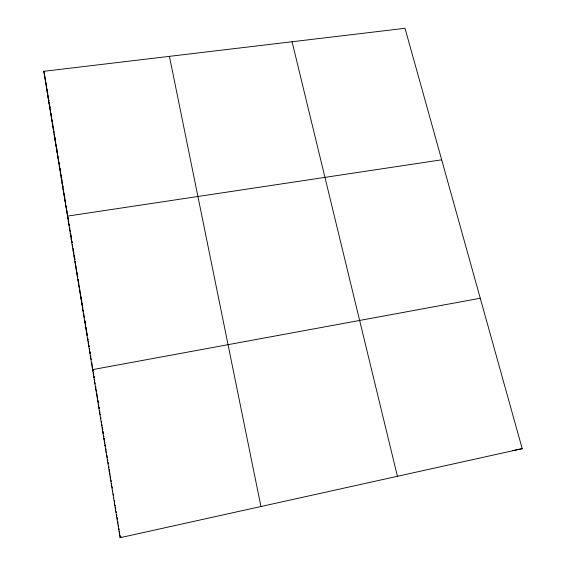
<?xml version="1.0" encoding="UTF-8"?>
<svg xmlns="http://www.w3.org/2000/svg" width="566" height="566" viewBox="0 0 566 566"><rect width="100%" height="100%" fill="white"/><g stroke="black" fill="none" stroke-linecap="round" stroke-linejoin="round"><path stroke-width="0.85" d="M120.077 537.7L522.206 448.675L405.015 28.3L43.794 71.309L120.077 537.7L120.53 537.403M120.799 537.219L121.315 536.879M512.619 450.564L514.105 450.274M514.848 450.126L517.105 449.68M517.961 449.517L522.206 448.675M480.265 298.24L92.583 369.619L93.043 371.048M441.678 159.81L67.481 216.12L68.274 219.41M115.683 510.808L116.32 512.64M114.594 504.15L115.245 506.068M113.504 497.507L113.907 497.889M112.422 490.899L112.839 491.366M111.346 484.305L111.778 484.871L111.516 483.251M110.271 477.739L110.717 478.397L110.32 475.978M109.203 471.195L109.663 471.952M106.012 451.71L106.521 452.736M104.958 445.258L105.481 446.376L105.219 444.791M103.911 438.834L104.441 440.037L104.179 438.459M102.856 432.431L103.408 433.726M99.736 413.35L100.331 414.913M98.71 407.039L99.312 408.68L99.057 407.131M97.677 400.749L98.293 402.476M96.652 394.474L97.069 395.691M95.633 388.226L96.524 391.672M94.614 382L95.265 383.989M93.595 375.803L94.267 377.869L93.977 376.128M91.579 363.457L92.039 364.943M90.574 357.316L91.282 359.636M89.577 351.196L90.291 353.594L90.015 351.875M88.579 345.104L89.067 346.753M87.581 339.027L87.956 340.308M86.591 332.971L87.348 335.61L86.513 330.502M85.608 326.936L86.379 329.653L85.961 327.113M84.624 320.922L85.211 323.023M83.641 314.929L84.433 317.802M82.664 308.958L83.471 311.908L83.195 310.232M81.695 303.008L82.303 305.279M80.719 297.079L81.554 300.178M79.756 291.165L80.598 294.341L80.322 292.686M78.794 285.278L79.431 287.719M77.832 279.406L78.483 281.903M76.877 273.555L77.754 276.958L77.478 275.309M75.922 267.725L76.629 270.506M74.967 261.909L75.511 264.039M74.026 256.122L74.931 259.744L74.67 258.11M73.078 250.349L73.813 253.299M72.137 244.597L72.696 246.854M71.203 238.866L72.144 242.701L71.882 241.088M70.262 233.15L71.033 236.27M292.077 41.75L397.424 476.303M68.408 221.78L69.385 225.82L69.123 224.228M69.335 227.454L70.297 231.43M68.762 221.448L68.465 220.238L68.727 221.83M66.562 210.524L67.566 214.712L67.304 213.134M64.743 199.395L65.762 203.71M65.656 204.949L66.463 208.352M63.838 193.855L64.871 198.242L64.489 195.9M62.034 182.832L63.088 187.346L62.833 185.797M62.932 188.337L63.625 191.301M61.135 177.349L62.019 181.162M59.352 166.432L60.251 170.359M60.244 171.88L61.312 176.528L61.064 174.986M57.576 155.586L58.496 159.619M58.468 160.999L59.557 165.774M55.815 144.811L56.94 149.778L56.565 147.507M56.699 150.195L58.057 156.619M54.067 134.107L55.206 139.194L54.838 136.944M54.937 139.455L56.317 145.993M52.327 123.473L53.487 128.68L53.197 126.94M53.197 128.786L53.961 132.218M50.6 112.91L51.775 118.237L51.492 116.504M51.464 118.181L52.298 121.945M48.025 97.182L48.888 101.116M48.881 102.411L50.077 107.858L49.794 106.132M49.737 107.646L50.586 111.502M45.478 81.61L46.709 87.291L46.433 85.593M46.327 86.782L47.551 92.407M47.176 91.975L48.386 97.543L48.11 95.831M43.794 71.309L45.047 77.103M44.636 76.452L45.521 80.549M169.432 56.352L260.947 506.513M45.322 78.801L45.598 80.492M45.874 82.19L46.157 83.888M46.992 88.996L47.827 94.119M48.669 99.255L48.952 100.974M49.228 102.694L49.511 104.413M50.36 109.585L50.643 111.311M50.926 113.037L51.209 114.771M52.058 119.978L52.348 121.711M52.631 123.452L52.914 125.199M53.728 130.18L54.095 132.43M54.343 133.93L54.591 135.437M55.454 140.708L55.701 142.215M57.06 150.535L57.435 152.813M58.305 158.14L58.553 159.662M58.928 161.954L59.182 163.482M59.932 168.074L60.307 170.373M60.562 171.908L60.81 173.451M61.694 178.842L61.949 180.384M62.196 181.927L62.578 184.254M63.47 189.681L63.725 191.23M63.979 192.787L64.234 194.343M65.125 199.805L65.38 201.369M66.151 206.066L66.533 208.415M66.788 209.986L67.05 211.564M67.948 217.075L68.21 218.653M69.646 227.426L69.908 229.025M70.693 233.843L71.09 236.248M71.224 237.055L71.613 239.475M72.413 244.314L72.674 245.934M73.071 248.361L73.339 249.981M73.601 251.608L73.87 253.228M74.132 254.856L74.401 256.483M75.2 261.372L75.603 263.827M75.872 265.461L76.141 267.102M76.403 268.737L76.672 270.378M76.941 272.02L77.209 273.668M78.158 279.434L78.426 281.083M78.695 282.731L78.964 284.387M79.24 286.042L79.509 287.698M79.778 289.36L80.054 291.023M80.867 296.011L82.374 305.201M82.65 306.871L82.919 308.555M83.747 313.592L84.023 315.276M84.85 320.342L85.126 322.026M85.402 323.717L85.678 325.415M87.772 338.171L88.048 339.876M88.324 341.581L88.607 343.3M88.89 345.012L89.166 346.725M89.449 348.437L89.732 350.156M90.574 355.321L90.857 357.047M91.706 362.226L91.989 363.959M92.272 365.693L92.555 367.426M92.838 369.166L93.128 370.9M93.411 372.64L93.694 374.381M94.515 379.397L94.77 380.932M95.647 386.295L95.895 387.83M96.779 393.214L97.027 394.75M97.281 396.292L97.663 398.613M97.911 400.162L98.166 401.704M98.548 404.032L98.802 405.581M99.694 411.022L99.949 412.579M100.713 417.255L100.967 418.819M101.349 421.161L101.604 422.731M101.866 424.295L102.121 425.865M102.375 427.429L102.764 429.792M103.019 431.363L103.281 432.94M103.663 435.304L103.925 436.881M104.703 441.622L104.958 443.206M105.87 448.76L106.125 450.352M106.91 455.128L107.299 457.519M107.561 459.118L107.823 460.717M108.085 462.323L108.347 463.922M108.743 466.327L109.005 467.933M109.266 469.539L109.528 471.145M109.797 472.759L110.059 474.365M110.986 480.018L111.247 481.638M112.047 486.498L112.309 488.118M113.242 493.814L113.504 495.441M114.311 500.337L114.58 501.978M115.514 507.709L115.782 509.35M116.589 514.289L116.865 515.937M117.134 517.586L117.403 519.234M117.806 521.718L118.075 523.366M118.351 525.029L118.619 526.684M118.895 528.347L119.164 530.002M119.433 531.665L119.709 533.328M119.978 534.997L120.254 536.66"/></g></svg>
